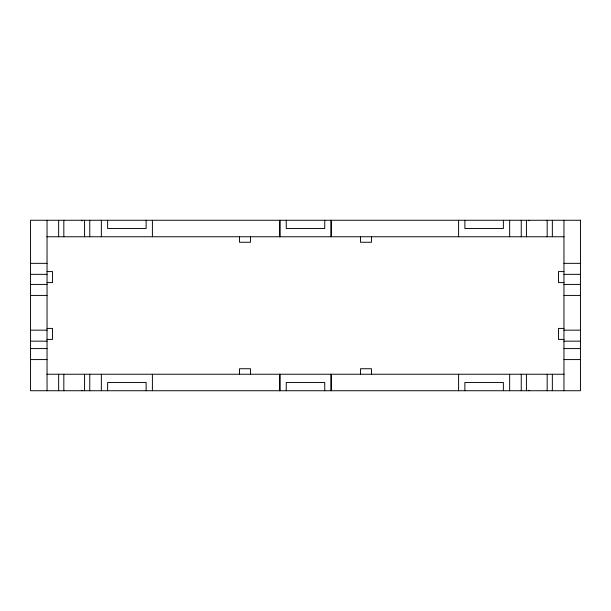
<?xml version="1.0" encoding="UTF-8"?>
<svg xmlns="http://www.w3.org/2000/svg" width="611" height="611" viewBox="0 0 611 611"><rect width="100%" height="100%" fill="white"/><g stroke="black" fill="none" stroke-linecap="round" stroke-linejoin="round"><path stroke-width="0.92" d="M46.871 236.763L564.129 236.763M30.55 263.341L47.047 263.341M563.953 263.341L580.45 263.341M47.047 271.59L52.546 271.59L52.546 282.588L47.047 282.588M563.953 271.59L558.454 271.59L558.454 282.588L563.953 282.588M30.55 274.339L47.047 274.339M563.953 274.339L580.45 274.339M30.55 284.421L47.047 284.421M563.953 284.421L580.45 284.421M30.55 295.419L47.047 295.419M563.953 295.419L580.45 295.419M47.047 328.413L52.546 328.413L52.546 339.411L47.047 339.411M563.953 328.413L558.454 328.413L558.454 339.411L563.953 339.411M30.55 330.161L47.047 330.161M563.953 330.161L580.45 330.161M30.55 341.159L47.047 341.159M563.953 341.159L580.45 341.159M30.55 348.575L47.047 348.575M563.953 348.575L580.45 348.575M30.55 359.574L47.047 359.574M563.953 359.574L580.45 359.574M46.871 374.238L564.129 374.238M563.953 220.266L563.953 390.735M552.352 220.266L552.352 236.763M552.352 374.238L552.352 390.735M547.173 220.266L547.173 236.763M547.173 374.238L547.173 390.735M529.126 220.266L529.126 220.785M529.126 390.215L529.126 390.735M526.43 220.266L526.43 236.763M526.43 374.238L526.43 390.735M521.252 220.266L521.252 236.763M521.252 374.238L521.252 390.735M509.65 220.266L509.65 236.763M509.65 374.238L509.65 390.735M503.372 220.266L503.372 228.514L464.879 228.514L464.879 220.266M503.372 390.735L503.372 382.486L464.879 382.486L464.879 390.735M458.601 220.266L458.601 236.763M458.601 374.238L458.601 390.735M371.488 236.763L371.488 242.262L360.49 242.262L360.49 236.763M371.488 374.238L371.488 368.739L360.49 368.739L360.49 374.238M331.254 220.266L331.254 236.763M331.254 374.238L331.254 390.735M331.025 220.266L331.025 236.763M331.025 374.238L331.025 390.735M324.747 220.266L324.747 228.514L286.254 228.514L286.254 220.266M324.747 390.735L324.747 382.486L286.254 382.486L286.254 390.735M279.975 220.266L279.975 236.763M279.975 374.238L279.975 390.735M279.746 220.266L279.746 236.763M279.746 374.238L279.746 390.735M250.51 236.763L250.51 242.262L239.512 242.262L239.512 236.763M250.51 374.238L250.51 368.739L239.512 368.739L239.512 374.238M152.399 220.266L152.399 236.763M152.399 374.238L152.399 390.735M146.121 220.266L146.121 228.514L107.628 228.514L107.628 220.266M146.121 390.735L146.121 382.486L107.628 382.486L107.628 390.735M101.35 220.266L101.35 236.763M101.35 374.238L101.35 390.735M89.756 220.266L89.756 236.763M89.756 374.238L89.756 390.735M84.57 220.266L84.57 236.763M84.57 374.238L84.57 390.735M81.874 220.266L81.874 220.785M81.874 390.215L81.874 390.735M63.827 220.266L63.827 236.763M63.827 374.238L63.827 390.735M58.648 220.266L58.648 236.763M58.648 374.238L58.648 390.735M47.047 220.266L47.047 390.735M580.45 220.266L30.55 220.266L30.55 390.735L580.45 390.735L580.45 220.266"/></g></svg>
